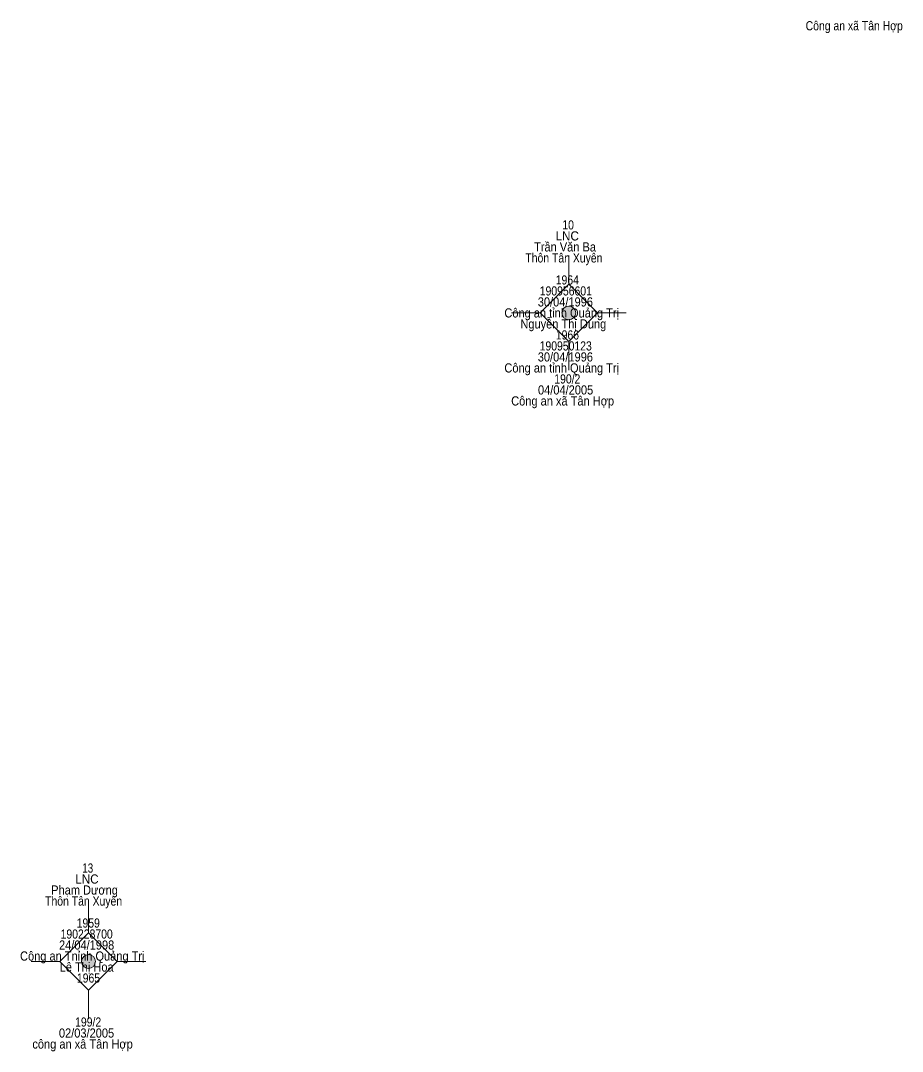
# Model space of a CAD drawing. Header units: metres. Extents: x 550999 to 552168, y 1840994 to 1841978.
# Drawn here: x 551104.73 to 551143.21, y 1841821.98 to 1841866.95 of the extents above; entities that cross this region are included whole.
import ezdxf
from ezdxf.enums import TextEntityAlignment as Align

# ---------------------------------------------------------------- set-up
doc = ezdxf.new("R2010")
doc.units = ezdxf.units.M
doc.header["$LTSCALE"] = 0.16
doc.layers.add('11', color=7, linetype='Continuous', lineweight=13)
doc.layers.add('15', color=7, linetype='Continuous')

msp = doc.modelspace()

# ---------------------------------------------------------------- hatches: boundary and pattern name
at = {"layer": '11'}
for points in [[(551128.9495, 1841854.2, 1), (551128.3495, 1841854.2, 1)], [(551107.9895, 1841825.9, 1), (551107.3895, 1841825.9, 1)]]:
    msp.add_hatch(color=256, dxfattribs=at).paths.add_polyline_path(points)

# ---------------------------------------------------------------- linework, layer by layer
for p, q in [((551128.65, 1841856.7), (551128.65, 1841855.45)), ((551127.4, 1841854.2), (551126.15, 1841854.2)), ((551131.15, 1841854.2), (551129.9, 1841854.2)), ((551128.65, 1841852.95), (551128.65, 1841851.7)), ((551107.69, 1841828.4), (551107.69, 1841827.15)), ((551106.44, 1841825.9), (551105.19, 1841825.9)), ((551110.19, 1841825.9), (551108.94, 1841825.9)), ((551107.69, 1841824.65), (551107.69, 1841823.4))]:
    msp.add_line(p, q, dxfattribs=at)
for points in [[(551128.65, 1841855.45), (551127.4, 1841854.2), (551128.65, 1841852.95), (551129.9, 1841854.2)], [(551107.69, 1841827.15), (551106.44, 1841825.9), (551107.69, 1841824.65), (551108.94, 1841825.9)]]:
    msp.add_lwpolyline(points, close=True, dxfattribs=at)
for centre in [(551128.6495, 1841854.2), (551107.6895, 1841825.9)]:
    msp.add_circle(centre, 0.3, dxfattribs=at)

# ---------------------------------------------------------------- texts
at = {"layer": '15'}
for s, width, p in [('Công an xã Tân Hợp ', 0.85, (551141.17, 1841866.53)), ('10', 0.85, (551128.62, 1841857.84)), ('LNC', 0.95, (551128.58, 1841857.36)), ('Trần Văn Ba', 0.9, (551128.485, 1841856.88)), ('Thôn Tân Xuyên', 0.85, (551128.435, 1841856.4)), ('1964', 0.85, (551128.585, 1841855.44)), ('190956601', 0.85, (551128.52, 1841854.96)), ('30/04/1996', 0.9, (551128.5, 1841854.48)), ('Công an tỉnh Quảng Trị', 0.9, (551128.34, 1841854)), ('Nguyễn Thị Dung', 0.9, (551128.41, 1841853.52)), ('1966', 0.85, (551128.59, 1841853.04)), ('190950123', 0.85, (551128.515, 1841852.56)), ('30/04/1996', 0.9, (551128.5, 1841852.08)), ('Công an tỉnh Quảng Trị', 0.9, (551128.34, 1841851.6)), ('190/2', 0.85, (551128.585, 1841851.12)), ('04/04/2005', 0.9, (551128.51, 1841850.64)), ('Công an xã Tân Hợp', 0.9, (551128.38, 1841850.16)), ('13', 0.8, (551107.655, 1841829.78)), ('LNC', 0.95, (551107.62, 1841829.3)), ('Phạm Dương', 0.9, (551107.515, 1841828.82)), ('Thôn Tân Xuyên', 0.85, (551107.475, 1841828.34)), (' 1959', 0.85, (551107.615, 1841827.38)), (' 190228700', 0.85, (551107.545, 1841826.9)), (' 24/04/1998', 0.9, (551107.54, 1841826.42)), (' Công an Tnỉnh Quảng Trị', 0.9, (551107.35, 1841825.94)), (' Lê Thị Hoa', 0.9, (551107.54, 1841825.46)), (' 1965', 0.85, (551107.625, 1841824.98)), (' 199/2', 0.85, (551107.61, 1841823.06)), (' 02/03/2005', 0.9, (551107.535, 1841822.58)), ('công an xâ Tân Hợp', 0.9, (551107.43, 1841822.1))]:
    msp.add_text(s, height=0.4, dxfattribs=dict(at, width=width)).set_placement(p, align=Align.CENTER)

doc.saveas('drawing.dxf')
